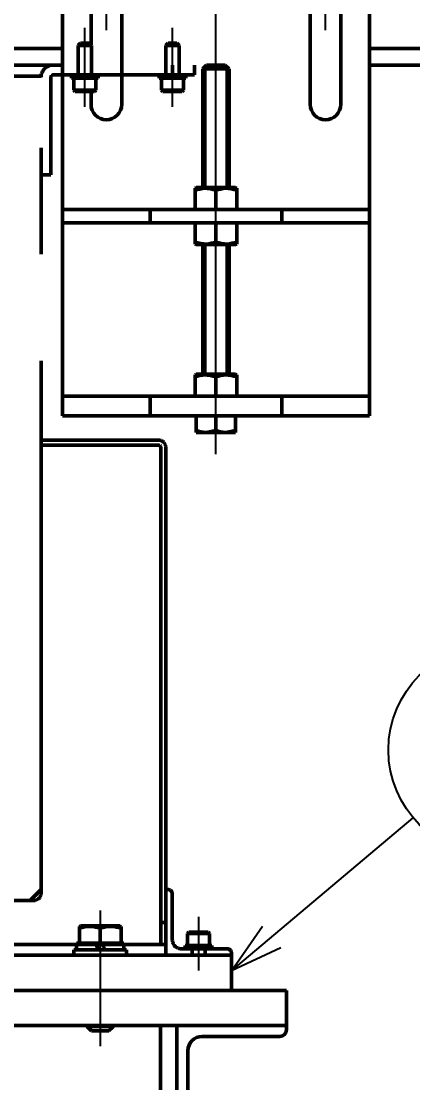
# Model space of a CAD drawing. Header units: millimetres. Extents: x -993 to 13147, y -7260 to 4342.
# Drawn here: x 4965.6 to 5144.2, y -6500.4 to -6016.3 of the extents above; entities that cross this region are included whole.
import ezdxf

# ---------------------------------------------------------------- set-up
doc = ezdxf.new("R2010")
doc.units = ezdxf.units.MM
doc.header["$LTSCALE"] = 7.649257
doc.linetypes.add('CENTER', pattern=[50.8, 31.75, -6.35, 6.35, -6.35])
doc.linetypes.add('PHANTOM', pattern=[63.5, 31.75, -6.35, 6.35, -6.35, 6.35, -6.35])
for name, color, linetype in [('NoLayerName_001', 7, 'Continuous'), ('NoLayerName_002', 7, 'Continuous'), ('NoLayerName_003', 7, 'Continuous')]:
    doc.layers.add(name, color=color, linetype=linetype)
doc.styles.get("Standard").update_dxf_attribs({"font": 'txt', "bigfont": 'extfont2'})

# ---------------------------------------------------------------- blocks, each defined once
blk = doc.blocks.new('JZB_0822')
at = {"layer": 'NoLayerName_001', "color": 7, "linetype": 'Continuous', "lineweight": 50}
for p, q in [((30, 200), (0, 170)), ((30, 200), (45.64, 200)), ((102.59, 200), (110, 200)), ((140, 170), (110, 200)), ((0, 170), (0, 0)), ((140, 170), (140, 0)), ((13, 116.65), (13, 140)), ((27, 140), (27, 116.65)), ((113, 116.65), (113, 140)), ((127, 140), (127, 116.65)), ((13, 81.1), (13, 97.15)), ((27, 97.15), (27, 54)), ((113, 54), (113, 97.15)), ((127, 97.15), (127, 54)), ((13, 54), (13, 59.9)), ((0, 6), (140, 6)), ((40, 6), (40, 0)), ((100, 0), (100, 6)), ((0, 0), (140, 0))]:
    blk.add_line(p, q, dxfattribs=at)
for radius in [10, 9]:
    blk.add_circle((70, 170), radius, dxfattribs=at)
for centre, start, end in [((20, 140), 0, 180), ((120, 140), 0, 180), ((20, 54), 180, 0), ((120, 54), 180, 0)]:
    blk.add_arc(centre, 7, start, end, dxfattribs=at)
blk = doc.blocks.new('JZB_0844')
at = {"layer": 'NoLayerName_001', "color": 7, "linetype": 'Continuous', "lineweight": 50}
for p, q in [((12.2, 1.5), (0, 1.5)), ((0, 1.5), (0, 0)), ((0, 0), (12.2, 0)), ((12.2, 0), (12.2, 1.5))]:
    blk.add_line(p, q, dxfattribs=at)
blk = doc.blocks.new('JZB_0845')
at = {"layer": 'NoLayerName_001', "color": 7, "linetype": 'Continuous', "lineweight": 50}
for p, q in [((12.2, 1.5), (0, 1.5)), ((0, 1.5), (0, 0)), ((0, 0), (12.2, 0)), ((12.2, 0), (12.2, 1.5))]:
    blk.add_line(p, q, dxfattribs=at)
blk = doc.blocks.new('JZB_0846')
at = {"layer": 'NoLayerName_001', "color": 7, "linetype": 'Continuous', "lineweight": 50}
for p, q in [((3, 22), (2, 21)), ((2, 21), (8, 21)), ((2, 21), (2, 7.5)), ((3, 22), (7, 22)), ((8, 21), (7, 22)), ((8, 7.5), (8, 21)), ((0, 6), (0, 0.6)), ((10, 0.6), (10, 6)), ((0, 0.6), (10, 0.6)), ((0, 0.6), (0.6, 0)), ((0.6, 0), (9.4, 0)), ((9.4, 0), (10, 0.6))]:
    blk.add_line(p, q, dxfattribs=at)
blk = doc.blocks.new('JZB_0847')
at = {"layer": 'NoLayerName_001', "color": 7, "linetype": 'Continuous', "lineweight": 50}
for p, q in [((3, 22), (2, 21)), ((2, 21), (8, 21)), ((2, 21), (2, 7.5)), ((3, 22), (7, 22)), ((8, 21), (7, 22)), ((8, 7.5), (8, 21)), ((0, 6), (0, 0.6)), ((10, 0.6), (10, 6)), ((0, 0.6), (10, 0.6)), ((0, 0.6), (0.6, 0)), ((0.6, 0), (9.4, 0)), ((9.4, 0), (10, 0.6))]:
    blk.add_line(p, q, dxfattribs=at)
blk = doc.blocks.new('JZB_0851')
at = {"layer": 'NoLayerName_001', "color": 7, "linetype": 'Continuous', "lineweight": 50}
for p, q in [((690, 675), (153, 675)), ((1107, 675), (830, 675)), ((690, 667.5), (93.2, 667.5)), ((1442.63, 667.5), (830, 667.5))]:
    blk.add_line(p, q, dxfattribs=at)
blk = doc.blocks.new('JZB_0860')
at = {"layer": 'NoLayerName_001', "color": 7, "linetype": 'Continuous', "lineweight": 50}
for p, q in [((0.5, 10), (0, 9.71)), ((0, 9.71), (0, 0)), ((0.5, 10), (18.5, 10)), ((19, 9.71), (18.5, 10)), ((19, 9.71), (19, 0)), ((9.5, 0), (9.5, 8.86))]:
    blk.add_line(p, q, dxfattribs=at)
at = {"layer": 'NoLayerName_001', "color": 7, "linetype": 'Continuous', "lineweight": 50, "start_tangent": (-0.986522, 0.163629), "end_tangent": (-0.982197, -0.187856)}
for points in [[(9.5, 8.86), (4.41, 9.71), (0, 8.86)], [(19, 8.86), (13.91, 9.71), (9.5, 8.86)]]:
    blk.add_spline(points, degree=3, dxfattribs=at)
blk = doc.blocks.new('JZB_0861')
at = {"layer": 'NoLayerName_001', "color": 7, "linetype": 'Continuous', "lineweight": 50}
for p, q in [((0, 10), (0, 0.29)), ((9.5, 10), (9.5, 1.14)), ((19, 10), (19, 0.29)), ((0, 0.29), (0.5, 0)), ((18.5, 0), (0.5, 0)), ((18.5, 0), (19, 0.29))]:
    blk.add_line(p, q, dxfattribs=at)
at = {"layer": 'NoLayerName_001', "color": 7, "linetype": 'Continuous', "lineweight": 50, "start_tangent": (0.986522, -0.163629), "end_tangent": (0.982197, 0.187856)}
for points in [[(0, 1.14), (5.09, 0.29), (9.5, 1.14)], [(9.5, 1.14), (14.59, 0.29), (19, 1.14)]]:
    blk.add_spline(points, degree=3, dxfattribs=at)
blk = doc.blocks.new('JZB_0862')
at = {"layer": 'NoLayerName_001', "color": 7, "linetype": 'Continuous', "lineweight": 50}
for p, q in [((0.5, 10), (0, 9.71)), ((0, 9.71), (0, 0)), ((0.5, 10), (18.5, 10)), ((19, 9.71), (18.5, 10)), ((19, 0), (19, 9.71)), ((9.5, 0), (9.5, 8.86))]:
    blk.add_line(p, q, dxfattribs=at)
at = {"layer": 'NoLayerName_001', "color": 7, "linetype": 'Continuous', "lineweight": 50, "start_tangent": (-0.986522, 0.163629), "end_tangent": (-0.982197, -0.187856)}
for points in [[(9.5, 8.86), (4.41, 9.71), (0, 8.86)], [(19, 8.86), (13.91, 9.71), (9.5, 8.86)]]:
    blk.add_spline(points, degree=3, dxfattribs=at)
blk = doc.blocks.new('JZB_0893')
at = {"layer": 'NoLayerName_001', "color": 7, "linetype": 'Continuous', "lineweight": 50}
for p, q in [((26, 269.5), (10, 269.5)), ((10, 227.5), (10, 269.5)), ((26, 269.5), (26, 229.5)), ((10, 259.5), (26, 259.5)), ((456, 245.5), (26, 245.5)), ((456, 245.5), (456, 227.5)), ((10, 229.5), (456, 229.5)), ((60, 0), (60, 229.5)), ((67.5, 16), (67.5, 229.5)), ((143.67, 229.5), (143.67, 16)), ((151.17, 229.5), (151.17, 16)), ((306, 229.5), (306, 16)), ((313.5, 229.5), (313.5, 16)), ((398.5, 16), (398.5, 229.5)), ((406, 0), (406, 229.5)), ((48.5, 224.5), (13, 224.5)), ((453, 224.5), (417.5, 224.5)), ((55, 182.5), (55, 218)), ((411, 218), (411, 182.5)), ((60, 179.5), (58, 179.5)), ((408, 179.5), (406, 179.5)), ((406, 16), (60, 16))]:
    blk.add_line(p, q, dxfattribs=at)
for centre, radius, start, end in [((13, 227.5), 3, 180, 270), ((48.5, 218), 6.5, 0, 90), ((417.5, 218), 6.5, 90, 180), ((453, 227.5), 3, 270, 0), ((58, 182.5), 3, 180, 270), ((408, 182.5), 3, 270, 0)]:
    blk.add_arc(centre, radius, start, end, dxfattribs=at)
at = {"layer": 'NoLayerName_003', "color": 7, "linetype": 'Continuous', "lineweight": 50}
for p, q in [((0.29, 263), (0, 262.5)), ((0, 262.5), (0, 244.5)), ((0.29, 263), (10, 263)), ((10, 253.5), (1.14, 253.5)), ((0, 244.5), (0.29, 244)), ((0.29, 244), (10, 244))]:
    blk.add_line(p, q, dxfattribs=at)
at = {"layer": 'NoLayerName_003', "color": 7, "linetype": 'Continuous', "lineweight": 50, "start_tangent": (-0.163629, 0.986522), "end_tangent": (0.187856, 0.982197)}
for points in [[(1.14, 253.5), (0.29, 258.59), (1.14, 263)], [(1.14, 244), (0.29, 249.09), (1.14, 253.5)]]:
    blk.add_spline(points, degree=3, dxfattribs=at)
blk = doc.blocks.new('JZB_0917')
at = {"layer": 'NoLayerName_001', "color": 7, "linetype": 'Continuous', "lineweight": 50}
for p, q in [((0.5, 48), (0, 47.71)), ((0, 40), (0, 47.71)), ((0.5, 48), (18.5, 48)), ((9.5, 40), (9.5, 46.86)), ((19, 47.71), (18.5, 48)), ((19, 40), (19, 47.71)), ((0, 40), (19, 40)), ((3.5, 2.5), (3.5, 2)), ((15.5, 2), (3.5, 2)), ((3.5, 2), (5.5, 0)), ((13.5, 0), (5.5, 0)), ((13.5, 0), (15.5, 2)), ((15.5, 2), (15.5, 2.5))]:
    blk.add_line(p, q, dxfattribs=at)
at = {"layer": 'NoLayerName_001', "color": 7, "linetype": 'Continuous', "lineweight": 50, "start_tangent": (0.986522, 0.163629), "end_tangent": (0.982197, -0.187856)}
for points in [[(0, 46.86), (5.09, 47.71), (9.5, 46.86)], [(9.5, 46.86), (14.59, 47.71), (19, 46.86)]]:
    blk.add_spline(points, degree=3, dxfattribs=at)
blk = doc.blocks.new('JZB_0918')
at = {"layer": 'NoLayerName_001', "color": 7, "linetype": 'Continuous', "lineweight": 50}
for p, q in [((0, 3), (0, 0)), ((0, 3), (1.25, 3)), ((9.98, 0), (8.52, 3)), ((11.52, 3), (12.98, 0)), ((20.25, 3), (21.5, 3)), ((21.5, 0), (21.5, 3))]:
    blk.add_line(p, q, dxfattribs=at)
blk = doc.blocks.new('JZB_0919')
at = {"layer": 'NoLayerName_001', "color": 7, "linetype": 'Continuous', "lineweight": 50}
for p, q in [((0.6, 10.5), (0, 9.9)), ((10, 9.9), (0, 9.9)), ((0, 9.9), (0, 4.5)), ((9.4, 10.5), (0.6, 10.5)), ((10, 9.9), (9.4, 10.5)), ((10, 4.5), (10, 9.9)), ((2, 3), (2, 0)), ((3.88, 4.5), (5.38, 4.5)), ((8, 0), (8, 3))]:
    blk.add_line(p, q, dxfattribs=at)
blk = doc.blocks.new('JZB_0921')
at = {"layer": 'NoLayerName_001', "color": 7, "linetype": 'Continuous', "lineweight": 50}
for p, q in [((0, 1.5), (0, 0)), ((4.98, 1.5), (0, 1.5)), ((0, 0), (5.72, 0)), ((5.72, 0), (4.98, 1.5)), ((12.2, 1.5), (6.48, 1.5)), ((6.48, 1.5), (7.22, 0)), ((7.22, 0), (12.2, 0)), ((12.2, 0), (12.2, 1.5))]:
    blk.add_line(p, q, dxfattribs=at)
blk = doc.blocks.new('JZB_0924')
at = {"layer": 'NoLayerName_001', "color": 7, "linetype": 'Continuous', "lineweight": 50}
for p, q in [((24, 2.5), (0, 2.5)), ((0, 2.5), (0, 0)), ((24, 0), (24, 2.5))]:
    blk.add_line(p, q, dxfattribs=at)
blk = doc.blocks.new('JZB_0927')
at = {"layer": 'NoLayerName_001', "color": 7, "linetype": 'Continuous', "lineweight": 50}
for p, q in [((0, 16), (380, 16)), ((0, 16), (0, 0)), ((380, 16), (380, 0))]:
    blk.add_line(p, q, dxfattribs=at)
blk = doc.blocks.new('JZB_0929')
at = {"layer": 'NoLayerName_001', "color": 4, "linetype": 'CENTER', "lineweight": 25}
blk.add_line((9, 0), (9, 333.71), dxfattribs=at)
at = {"layer": 'NoLayerName_001', "color": 7, "linetype": 'Continuous', "lineweight": 50}
for p, q in [((4.75, 177.5), (3, 175.75)), ((15, 175.75), (3, 175.75)), ((3, 175.75), (3, 121.6)), ((13.25, 177.5), (4.75, 177.5)), ((15, 175.75), (13.25, 177.5)), ((15, 121.6), (15, 175.75)), ((3, 95.6), (3, 36.5)), ((15, 36.5), (15, 95.6)), ((0, 10), (0, 17.5)), ((9, 10.8), (9, 17.5)), ((18, 10), (18, 17.5)), ((0, 10), (18, 10)), ((9, 10.8), (4.5, 10)), ((18, 10.8), (13.5, 10))]:
    blk.add_line(p, q, dxfattribs=at)
at = {"layer": 'NoLayerName_001', "color": 3, "linetype": 'Continuous', "lineweight": 50}
for p, q in [((3.88, 176.62), (3.88, 121.6)), ((14.13, 121.6), (14.13, 176.62)), ((3.88, 95.6), (3.88, 36.5)), ((14.13, 36.5), (14.13, 95.6))]:
    blk.add_line(p, q, dxfattribs=at)
at = {"layer": 'NoLayerName_001', "color": 7, "linetype": 'Continuous', "lineweight": 50, "start_tangent": (-0.999906, 0.013678), "end_tangent": (-0.982197, 0.187856)}
for points in [[(4.5, 10), (4.18, 10), (0, 10.8)], [(13.5, 10), (13.18, 10), (9, 10.8)]]:
    blk.add_spline(points, degree=3, dxfattribs=at)
blk = doc.blocks.new('JZB_0930')
at = {"layer": 'NoLayerName_001', "color": 7, "linetype": 'Continuous', "lineweight": 50}
for p, q in [((30, 350), (0, 320)), ((30, 350), (110, 350)), ((140, 320), (110, 350)), ((0, 258.1), (0, 320)), ((140, 320), (140, 258.1)), ((0, 88.1), (0, 0)), ((140, 88.1), (140, 0)), ((140, 9), (0, 9)), ((40, 9), (40, 0)), ((100, 0), (100, 9)), ((140, 0), (0, 0))]:
    blk.add_line(p, q, dxfattribs=at)
blk = doc.blocks.new('JZB_0962')
at = {"layer": 'NoLayerName_002', "color": 3, "linetype": 'PHANTOM', "lineweight": 50}
for p, q in [((29, 30), (30, 30)), ((351, 30), (350, 30)), ((27, 7), (27, 28)), ((353, 7), (353, 28)), ((30, 5), (30, 0)), ((152.1, 5), (32.3, 5)), ((347.7, 5), (212.1, 5)), ((350, 5), (350, 0)), ((0, 0), (0, 1)), ((30, 0), (0, 0)), ((2, 3), (23, 3)), ((350, 0), (380, 0)), ((378, 3), (357, 3)), ((380, 0), (380, 1))]:
    blk.add_line(p, q, dxfattribs=at)
for centre, radius, start, end in [((29, 28), 2, 90, 180), ((351, 28), 2, 0, 90), ((23, 7), 4, 270, 0), ((357, 7), 4, 180, 270), ((2, 1), 2, 90, 180), ((378, 1), 2, 0, 90)]:
    blk.add_arc(centre, radius, start, end, dxfattribs=at)
at = {"layer": 'NoLayerName_003', "color": 3, "linetype": 'PHANTOM', "lineweight": 50}
for p, q in [((346.7, 235), (293.1, 235)), ((293.1, 232.7), (346.7, 232.7)), ((347.7, 231.7), (347.7, 5)), ((350, 231.7), (350, 5)), ((30, 61.94), (30, 5)), ((32.3, 59.97), (32.3, 5)), ((30, 15), (32.3, 15)), ((347.7, 15), (350, 15)), ((32.3, 5), (30, 5)), ((350, 5), (347.7, 5))]:
    blk.add_line(p, q, dxfattribs=at)
for radius in [3.3, 1]:
    blk.add_arc((346.7, 231.7), radius, 0, 90, dxfattribs=at)
blk = doc.blocks.new('JZB_0963')
at = {"layer": 'NoLayerName_002', "color": 3, "linetype": 'PHANTOM', "lineweight": 50}
for p, q in [((700, 441), (700, 436.5)), ((710, 436.5), (710, 441)), ((640, 436), (70, 436)), ((640, 63.3), (640, 436)), ((710, 436.5), (645.5, 436.5)), ((644.5, 391), (644.5, 435.5)), ((644.5, 391), (640, 391)), ((640, 65), (635, 60)), ((420, 60), (636.7, 60))]:
    blk.add_line(p, q, dxfattribs=at)
for centre, radius, start, end in [((645.5, 435.5), 5.5, 90, 180), ((645.5, 435.5), 1, 90, 180), ((636.7, 63.3), 3.3, 270, 0)]:
    blk.add_arc(centre, radius, start, end, dxfattribs=at)
blk = doc.blocks.new('DIM_0023')
at = {"color": 3, "linetype": 'Continuous', "lineweight": 25}
for points in [[(0, 139.23), (82.89, 209.07)], [(22.5, 149.77), (0, 139.23), (14.21, 159.61)]]:
    blk.add_lwpolyline(points, dxfattribs=at)
for centre in [(119.6, 240), (215.6, 240), (215.6, 144), (215.6, 48)]:
    blk.add_circle(centre, 48, dxfattribs=at)
at = {"color": 2, "linetype": 'Continuous', "lineweight": 50, "width": 0.666667}
for s, p in [('１２', (87.6, 220)), ('９０', (183.6, 220)), ('１０６', (167.6, 124)), ('１１０', (167.6, 28))]:
    blk.add_text(s, height=40, dxfattribs=at).set_placement(p)

msp = doc.modelspace()

# ---------------------------------------------------------------- linework, layer by layer
at = {"layer": 'NoLayerName_001', "color": 4, "linetype": 'CENTER', "lineweight": 25}
for p, q in [((5004.4056, -6020.3005), (5004.4056, -5982.3005)), ((5104.4056, -6020.3005), (5104.4056, -5982.3005)), ((4994.6056, -6055.3005), (4994.6056, -6019.3005)), ((5034.6056, -6055.3005), (5034.6056, -6019.3005)), ((5001.6056, -6421.8005), (5001.6056, -6483.8005)), ((5046.5056, -6424.8005), (5046.5056, -6449.3005))]:
    msp.add_line(p, q, dxfattribs=at)

# ---------------------------------------------------------------- block references
at = {"layer": 'NoLayerName_001'}
for name, p in [('JZB_0930', (4984.4056, -6196.3005)), ('JZB_0929', (5045.4056, -6213.8005)), ('JZB_0822', (4984.4056, -6108.2006)), ('JZB_0851', (4294.4056, -6703.8005)), ('JZB_0846', (4989.6056, -6048.3005)), ('JZB_0847', (5029.6056, -6048.3005)), ('JZB_0963', (4334.6056, -6477.3005)), ('JZB_0845', (4988.5056, -6042.3005)), ('JZB_0844', (5028.5056, -6042.3005)), ('JZB_0860', (5044.9056, -6102.2006)), ('JZB_0861', (5044.9056, -6118.2006)), ('JZB_0862', (5044.9056, -6187.3005)), ('JZB_0962', (4681.5056, -6442.3005)), ('JZB_0917', (4992.1056, -6476.8005)), ('JZB_0919', (5041.5056, -6442.3005)), ('JZB_0893', (4630.6056, -6703.8005)), ('JZB_0918', (4990.8556, -6439.8005)), ('JZB_0921', (5040.4056, -6439.3005)), ('JZB_0927', (4681.5056, -6458.3005)), ('JZB_0924', (4989.6056, -6442.3005))]:
    msp.add_blockref(name, p, dxfattribs=at)
at = {"layer": 'NoLayerName_001', "color": 3, "linetype": 'Continuous', "lineweight": 25}
msp.add_blockref('DIM_0023', (5061.5056, -6588.6373), dxfattribs=at)

doc.saveas('drawing.dxf')
